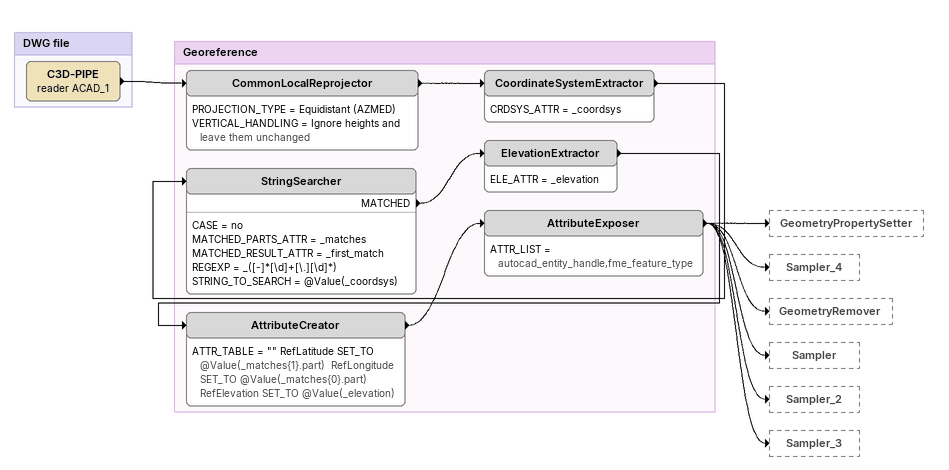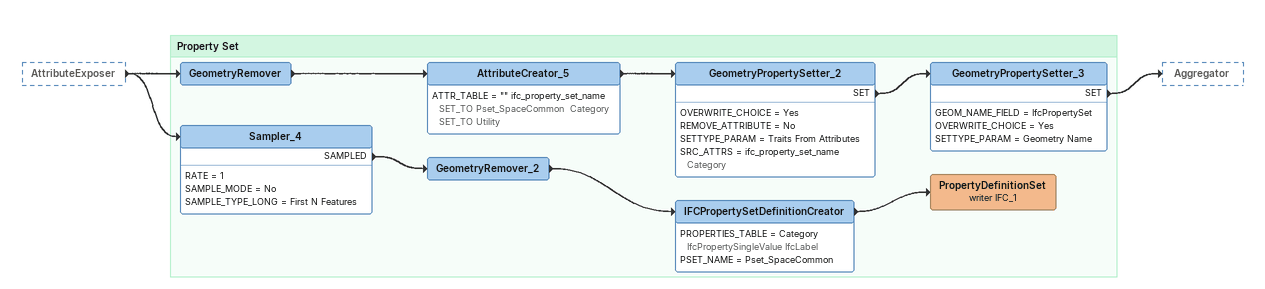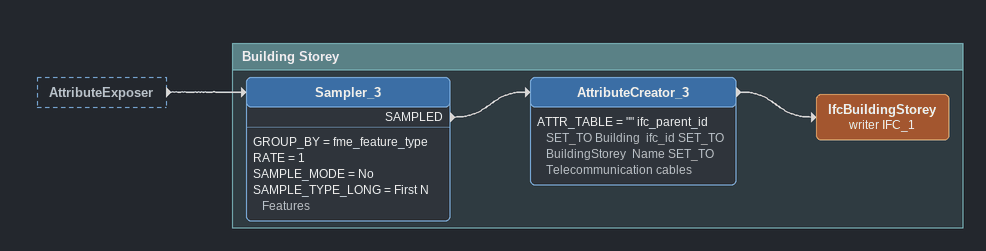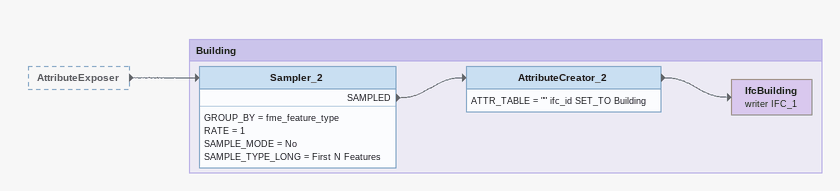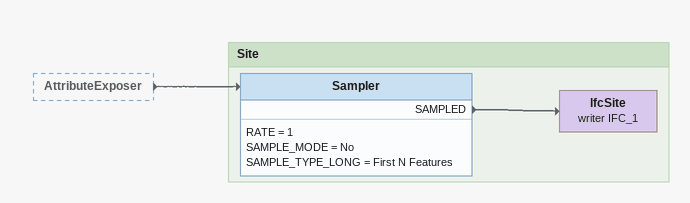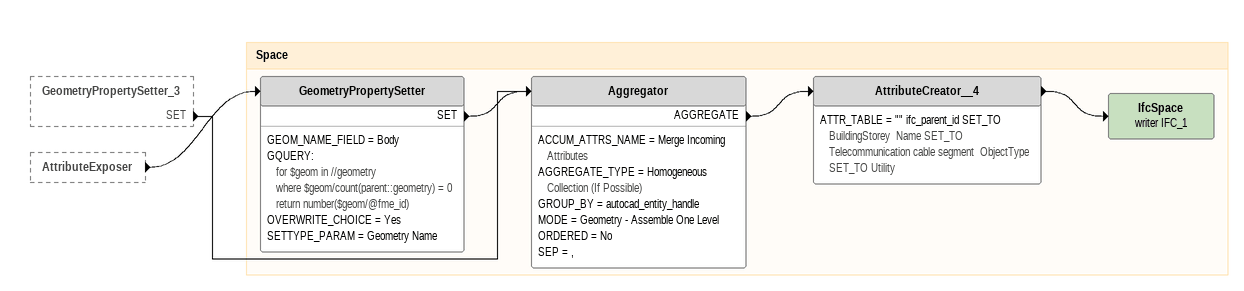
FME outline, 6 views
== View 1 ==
Bookmark: DWG file
C3D-PIPE (reader ACAD_1)
    -> CommonLocalReprojector

Bookmark: Georeference
CommonLocalReprojector
    PROJECTION_TYPE = Equidistant (AZMED)
    VERTICAL_HANDLING = Ignore heights and leave them unchanged
    -> CoordinateSystemExtractor
CoordinateSystemExtractor
    CRDSYS_ATTR = _coordsys
    -> StringSearcher
StringSearcher
    CASE = no
    MATCHED_PARTS_ATTR = _matches
    MATCHED_RESULT_ATTR = _first_match
    REGEXP = _([-]*[\d]+[\.][\d]*)
    STRING_TO_SEARCH = @Value(_coordsys)
    MATCHED -> ElevationExtractor
ElevationExtractor
    ELE_ATTR = _elevation
    -> AttributeCreator
AttributeCreator
    ATTR_TABLE = "" RefLatitude SET_TO @Value(_matches{1}.part)  RefLongitude SET_TO @Value(_matches{0}.part)  RefElevation SET_TO @Value(_elevation)
    -> AttributeExposer
AttributeExposer
    ATTR_LIST = autocad_entity_handle,fme_feature_type
    -> GeometryPropertySetter
    -> Sampler_4
    -> GeometryRemover
    -> Sampler
    -> Sampler_2
    -> Sampler_3

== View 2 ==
AttributeExposer [outside]
    -> Sampler_4
    -> GeometryRemover

Bookmark: Property Set
GeometryRemover
    -> AttributeCreator_5
AttributeCreator_5
    ATTR_TABLE = "" ifc_property_set_name SET_TO Pset_SpaceCommon  Category SET_TO Utility
    -> GeometryPropertySetter_2
GeometryPropertySetter_2
    OVERWRITE_CHOICE = Yes
    REMOVE_ATTRIBUTE = No
    SETTYPE_PARAM = Traits From Attributes
    SRC_ATTRS = ifc_property_set_name Category
    SET -> GeometryPropertySetter_3
GeometryPropertySetter_3
    GEOM_NAME_FIELD = IfcPropertySet
    OVERWRITE_CHOICE = Yes
    SETTYPE_PARAM = Geometry Name
    SET -> Aggregator
Sampler_4
    RATE = 1
    SAMPLE_MODE = No
    SAMPLE_TYPE_LONG = First N Features
    SAMPLED -> GeometryRemover_2
GeometryRemover_2
    -> IFCPropertySetDefinitionCreator
IFCPropertySetDefinitionCreator
    PROPERTIES_TABLE = Category IfcPropertySingleValue IfcLabel
    PSET_NAME = Pset_SpaceCommon
    -> PropertyDefinitionSet (writer IFC_1)
PropertyDefinitionSet (writer IFC_1)

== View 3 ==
AttributeExposer [outside]
    -> Sampler_3

Bookmark: Building Storey
Sampler_3
    GROUP_BY = fme_feature_type
    RATE = 1
    SAMPLE_MODE = No
    SAMPLE_TYPE_LONG = First N Features
    SAMPLED -> AttributeCreator_3
AttributeCreator_3
    ATTR_TABLE = "" ifc_parent_id SET_TO Building  ifc_id SET_TO BuildingStorey  Name SET_TO Telecommunication cables
    -> IfcBuildingStorey (writer IFC_1)
IfcBuildingStorey (writer IFC_1)

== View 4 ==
AttributeExposer [outside]
    -> Sampler_2

Bookmark: Building
Sampler_2
    GROUP_BY = fme_feature_type
    RATE = 1
    SAMPLE_MODE = No
    SAMPLE_TYPE_LONG = First N Features
    SAMPLED -> AttributeCreator_2
AttributeCreator_2
    ATTR_TABLE = "" ifc_id SET_TO Building
    -> IfcBuilding (writer IFC_1)
IfcBuilding (writer IFC_1)

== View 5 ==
AttributeExposer [outside]
    -> Sampler

Bookmark: Site
Sampler
    RATE = 1
    SAMPLE_MODE = No
    SAMPLE_TYPE_LONG = First N Features
    SAMPLED -> IfcSite (writer IFC_1)
IfcSite (writer IFC_1)

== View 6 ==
GeometryPropertySetter_3 [outside]
    SET -> Aggregator
AttributeExposer [outside]
    -> GeometryPropertySetter

Bookmark: Space
GeometryPropertySetter
    GEOM_NAME_FIELD = Body
    GQUERY:
      for $geom in //geometry
      where $geom/count(parent::geometry) = 0
      return number($geom/@fme_id)
    OVERWRITE_CHOICE = Yes
    SETTYPE_PARAM = Geometry Name
    SET -> Aggregator
Aggregator
    ACCUM_ATTRS_NAME = Merge Incoming Attributes
    AGGREGATE_TYPE = Homogeneous Collection (If Possible)
    GROUP_BY = autocad_entity_handle
    MODE = Geometry - Assemble One Level
    ORDERED = No
    SEP = ,
    AGGREGATE -> AttributeCreator__4
AttributeCreator__4
    ATTR_TABLE = "" ifc_parent_id SET_TO BuildingStorey  Name SET_TO Telecommunication cable segment  ObjectType SET_TO Utility
    -> IfcSpace (writer IFC_1)
IfcSpace (writer IFC_1)
